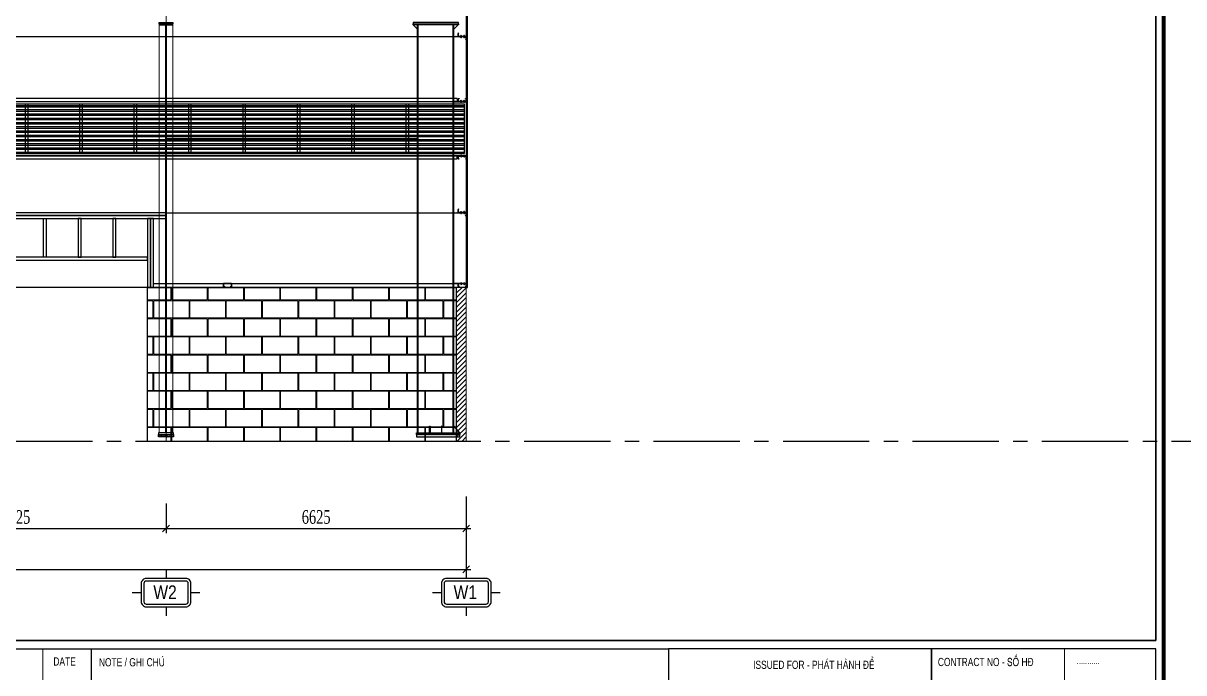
# Model space of a CAD drawing. Header units: inches. Extents: x 315041 to 662841, y -45540 to -35018.
# Drawn here: x 334693.2 to 334949.3, y -38646.2 to -38502.9 of the extents above; entities that cross this region are included whole.
import ezdxf
from ezdxf.enums import TextEntityAlignment as Align

# ---------------------------------------------------------------- set-up
doc = ezdxf.new("R2010")
doc.units = ezdxf.units.IN
doc.header["$MEASUREMENT"] = 0
doc.linetypes.add('CENTER2', pattern=[28.575, 19.05, -3.175, 3.175, -3.175])
doc.layers.add('0_HATCH', color=252, linetype='Continuous', lineweight=9)
doc.layers.add('S-Hatch', color=8, linetype='Continuous', lineweight=9)
for name, color, linetype in [('1', 1, 'Continuous'), ('2', 2, 'Continuous'), ('251', 251, 'Continuous'), ('3', 3, 'Continuous'), ('4', 4, 'Continuous'), ('5', 5, 'Continuous'), ('6', 6, 'Continuous'), ('7', 7, 'Continuous'), ('8', 8, 'Continuous'), ('9', 9, 'Continuous'), ('BAO KHUNG', 31, 'Continuous')]:
    doc.layers.add(name, color=color, linetype=linetype)
doc.styles.add('hx2', font='VHARIALN.TTF')
doc.styles.add('ST1', font='times.ttf', dxfattribs={"width": 0.7})
doc.styles.get("Standard").update_dxf_attribs({"font": 'VHARIALN.TTF'})
doc.styles.add('style2', font='VHAVANI.TTF')
doc.dimstyles.new('100', dxfattribs={"dimtxt": 3, "dimasz": 1.5, "dimexe": 1, "dimexo": 0, "dimgap": 1, "dimtad": 1, "dimdec": 0, "dimlfac": 100, "dimzin": 0, "dimdsep": 46, "dimtxsty": 'ST1', "dimblk": 'OBLIQUE', "dimcen": 1, "dimdle": 1, "dimclrd": 8, "dimclre": 8, "dimclrt": 3, "dimadec": 0, "dimazin": 0, "dimtfac": 1, "dimtdec": 0, "dimtix": 1, "dimtmove": 1, "dimatfit": 3, "dimfxl": 0, "dimtfill": 1, "dimtolj": 1, "dimtzin": 0, "dimlwd": -1, "dimlwe": -1, "dimarcsym": 1})

# ---------------------------------------------------------------- blocks, each defined once
blk = doc.blocks.new('A$C75D82031')
at = {"layer": '7', "color": 147, "linetype": 'Continuous'}
blk.add_lwpolyline([(12.33, 57.61), (581.67, 57.61), (581.67, 409.19), (12.33, 409.19)], close=True, dxfattribs=at)
at = {"layer": 'BAO KHUNG', "color": 7}
blk.add_line((346.77, 10.81), (346.77, 55.81), dxfattribs=at)
at = {"layer": 'BAO KHUNG', "color": 167, "linetype": 'Continuous', "const_width": 0.871}
blk.add_lwpolyline([(10.59, 9.07), (583.41, 9.07), (583.41, 410.93), (10.59, 410.93)], close=True, dxfattribs=at)
at = {"layer": 'BAO KHUNG', "color": 7}
for points in [[(211.89, 55.81), (474.14, 55.81), (474.14, 10.81), (211.89, 10.81)], [(474.14, 10.81), (532.16, 10.81), (532.16, 55.81), (474.14, 55.81)], [(532.16, 10.81), (581.67, 10.81), (581.67, 55.81), (532.16, 55.81)]]:
    blk.add_lwpolyline(points, close=True, dxfattribs=at)
at = {"layer": 'S-Hatch'}
for p, q in [((336.07, 55.81), (336.07, 10.81)), ((561.54, 55.81), (561.54, 23.67))]:
    blk.add_line(p, q, dxfattribs=at)
at = {"layer": 'BAO KHUNG', "color": 7, "linetype": 'Continuous', "width": 0.9}
blk.add_text('DATE', height=1.8, dxfattribs=at).set_placement((340.86, 52.99), align=Align.MIDDLE_CENTER)
for s, p in [('NOTE / GHI CHÚ', (348.44, 51.92)), ('CONTRACT NO - Sè H§', (533.57, 51.98))]:
    blk.add_text(s, height=1.8, dxfattribs=at).set_placement(p)
blk.add_text('ISSUED FOR - PHÁT HÀNH ĐỂ ', height=1.8, dxfattribs=at).set_placement((506.46, 51.36), align=Align.CENTER)
at = {"layer": 'BAO KHUNG', "color": 109, "linetype": 'Continuous', "style": 'style2', "width": 0.8}
blk.add_text('...........', height=1.5, dxfattribs=at).set_placement((564.21, 52.44))
blk = doc.blocks.new('A$C6A7930B6')
at = {"layer": '2'}
h = blk.add_hatch(dxfattribs=at)
h.set_pattern_fill('ANSI31', color=256, scale=0.125, angle=-90, style=0)
h.set_pattern_definition([(315, (3303.04439, 11524.56439), (0.011048543456, 0.011048543456), [])])
h.paths.add_polyline_path([(1.5, 1.19), (1.5, 0.62), (0.02, 0.62), (0.02, 0.12), (0.13, 0.01), (0.12, 0), (0, 0.12), (0, 0.63), (1.48, 0.63), (1.48, 1.18), (1.37, 1.29), (1.38, 1.3)])
at = {"layer": '251'}
h = blk.add_hatch(color=256, dxfattribs=at)
h.paths.add_polyline_path([(0.31, 0.67), (0.31, 0.67, 0.192582), (0.33, 0.68, 0.192582), (0.35, 0.67)])
h.paths.add_polyline_path([(0.4, 0.67, 0.192582), (0.42, 0.68, 0.192582), (0.44, 0.67)])
h = blk.add_hatch(color=256, dxfattribs=at)
h.paths.add_polyline_path([(0.31, 0.45), (0.31, 0.45, 0.192582), (0.33, 0.46, 0.192582), (0.35, 0.45)])
h.paths.add_polyline_path([(0.4, 0.45, 0.192582), (0.42, 0.46, 0.192582), (0.44, 0.45)])
h = blk.add_hatch(color=256, dxfattribs=at)
h.paths.add_polyline_path([(0.9, 0.67), (0.89, 0.67, 0.192582), (0.92, 0.68, 0.192582), (0.94, 0.67)])
h.paths.add_polyline_path([(0.98, 0.67, 0.192582), (1, 0.68, 0.192582), (1.02, 0.67)])
h = blk.add_hatch(color=256, dxfattribs=at)
h.paths.add_polyline_path([(0.9, 0.45), (0.89, 0.45, 0.192582), (0.92, 0.46, 0.192582), (0.94, 0.45)])
h.paths.add_polyline_path([(0.98, 0.45, 0.192582), (1, 0.46, 0.192582), (1.02, 0.45)])
at = {"layer": '9', "linetype": 'Continuous'}
h = blk.add_hatch(dxfattribs=at)
h.set_pattern_fill('ANSI31', color=250, scale=0.25, angle=-90, style=0)
h.set_pattern_definition([(315, (3302.900187, 11527.014995), (0.02209708691, 0.02209708691), [])])
h.paths.add_polyline_path([(2.29, 0.55), (2.29, 0.62), (0.13, 0.62), (0.13, 0.55)])
at = {"layer": '2'}
blk.add_lwpolyline([(1.5, 1.19), (1.5, 0.62), (0.02, 0.62), (0.02, 0.12), (0.13, 0.01), (0.12, 0), (0, 0.12), (0, 0.63), (1.48, 0.63), (1.48, 1.18), (1.37, 1.29), (1.38, 1.3)], close=True, dxfattribs=at)
at = {"layer": '5', "linetype": 'CENTER2', "ltscale": 0.2}
for p, q in [((0.38, 0.44), (0.38, 0.86)), ((0.96, 0.44), (0.96, 0.86))]:
    blk.add_line(p, q, dxfattribs=at)
at = {"layer": '6'}
blk.add_lwpolyline([(2.29, 0.55), (2.29, 0.62), (0.13, 0.62), (0.13, 0.55), (2.29, 0.55)], dxfattribs=at)
at = {"layer": '8'}
for p, q in [((0.29, 0.68), (0.29, 0.74)), ((0.29, 0.46), (0.29, 0.53)), ((0.44, 0.75), (0.31, 0.75)), ((0.44, 0.67), (0.31, 0.67)), ((0.44, 0.55), (0.31, 0.55)), ((0.44, 0.53), (0.31, 0.53)), ((0.44, 0.45), (0.31, 0.45)), ((0.34, 0.83), (0.33, 0.82)), ((0.33, 0.82), (0.34, 0.82)), ((0.34, 0.77), (0.33, 0.76)), ((0.33, 0.76), (0.33, 0.75)), ((0.33, 0.68), (0.33, 0.74)), ((0.33, 0.68), (0.33, 0.74)), ((0.33, 0.63), (0.33, 0.55)), ((0.33, 0.46), (0.33, 0.53)), ((0.33, 0.46), (0.33, 0.53)), ((0.42, 0.84), (0.34, 0.84)), ((0.34, 0.83), (0.34, 0.84)), ((0.34, 0.83), (0.38, 0.83)), ((0.35, 0.76), (0.42, 0.77)), ((0.43, 0.76), (0.35, 0.76)), ((0.38, 0.84), (0.38, 0.83)), ((0.38, 0.83), (0.38, 0.84)), ((0.42, 0.84), (0.42, 0.83)), ((0.42, 0.83), (0.42, 0.83)), ((0.42, 0.78), (0.43, 0.77)), ((0.42, 0.77), (0.43, 0.76)), ((0.43, 0.77), (0.42, 0.77)), ((0.42, 0.68), (0.42, 0.74)), ((0.42, 0.46), (0.42, 0.53)), ((0.43, 0.76), (0.43, 0.75)), ((0.43, 0.63), (0.43, 0.55)), ((0.46, 0.68), (0.46, 0.74)), ((0.46, 0.46), (0.46, 0.53)), ((0.87, 0.68), (0.87, 0.74)), ((0.87, 0.46), (0.87, 0.53)), ((1.02, 0.75), (0.89, 0.75)), ((1.02, 0.53), (0.89, 0.53)), ((1.02, 0.67), (0.9, 0.67)), ((1.02, 0.55), (0.9, 0.55)), ((1.02, 0.45), (0.9, 0.45)), ((0.92, 0.83), (0.91, 0.82)), ((0.91, 0.82), (0.92, 0.82)), ((0.92, 0.77), (0.91, 0.76)), ((0.91, 0.76), (0.91, 0.75)), ((0.91, 0.63), (0.91, 0.55)), ((1, 0.84), (0.92, 0.84)), ((0.92, 0.83), (0.92, 0.84)), ((0.92, 0.83), (0.96, 0.83)), ((0.92, 0.68), (0.92, 0.74)), ((0.92, 0.68), (0.92, 0.74)), ((0.92, 0.46), (0.92, 0.53)), ((0.92, 0.46), (0.92, 0.53)), ((0.93, 0.76), (1, 0.77)), ((1.01, 0.76), (0.93, 0.76)), ((0.96, 0.84), (0.96, 0.83)), ((0.96, 0.83), (0.96, 0.84)), ((1, 0.84), (1, 0.83)), ((1, 0.83), (1, 0.83)), ((1, 0.78), (1.01, 0.77)), ((1, 0.77), (1.01, 0.76)), ((1.01, 0.77), (1, 0.77)), ((1, 0.68), (1, 0.74)), ((1, 0.46), (1, 0.53)), ((1.01, 0.76), (1.01, 0.75)), ((1.01, 0.63), (1.01, 0.55)), ((1.05, 0.68), (1.05, 0.74)), ((1.05, 0.46), (1.05, 0.53))]:
    blk.add_line(p, q, dxfattribs=at)
for points in [[(0.28, 0.65), (0.28, 0.67), (0.47, 0.67), (0.47, 0.65)], [(0.28, 0.53), (0.28, 0.55), (0.47, 0.55), (0.47, 0.53)], [(0.34, 0.82), (0.33, 0.81), (0.34, 0.8), (0.42, 0.81), (0.43, 0.82), (0.42, 0.83)], [(0.34, 0.8), (0.33, 0.79), (0.34, 0.79), (0.42, 0.8), (0.43, 0.8), (0.42, 0.81)], [(0.34, 0.79), (0.33, 0.78), (0.34, 0.77), (0.42, 0.78), (0.43, 0.79), (0.42, 0.8)], [(0.86, 0.65), (0.86, 0.67), (1.06, 0.67), (1.06, 0.65)], [(0.86, 0.53), (0.86, 0.55), (1.06, 0.55), (1.06, 0.53)], [(0.92, 0.82), (0.91, 0.81), (0.92, 0.8), (1, 0.81), (1.01, 0.82), (1, 0.83)], [(0.92, 0.8), (0.91, 0.79), (0.92, 0.79), (1, 0.8), (1.01, 0.8), (1, 0.81)], [(0.92, 0.79), (0.91, 0.78), (0.92, 0.77), (1, 0.78), (1.01, 0.79), (1, 0.8)]]:
    blk.add_lwpolyline(points, close=True, dxfattribs=at)
for centre, start, end in [((0.31, 0.72), 46.3972, 133.6028), ((0.31, 0.7), 226.3972, 313.6028), ((0.31, 0.5), 46.3972, 133.6028), ((0.31, 0.49), 226.3972, 313.6028), ((0.35, 0.72), 90, 133.6028), ((0.35, 0.7), 226.3972, 270), ((0.35, 0.5), 90, 133.6028), ((0.35, 0.49), 226.3972, 270), ((0.4, 0.72), 46.3972, 90), ((0.4, 0.7), 270, 313.6028), ((0.4, 0.5), 46.3972, 90), ((0.4, 0.49), 270, 313.6028), ((0.44, 0.72), 46.3972, 133.6028), ((0.44, 0.7), 226.3972, 313.6028), ((0.44, 0.5), 46.3972, 133.6028), ((0.44, 0.49), 226.3972, 313.6028), ((0.89, 0.72), 46.3972, 133.6028), ((0.89, 0.7), 226.3972, 313.6028), ((0.89, 0.5), 46.3972, 133.6028), ((0.89, 0.49), 226.3972, 313.6028), ((0.94, 0.72), 90, 133.6028), ((0.94, 0.7), 226.3972, 270), ((0.94, 0.5), 90, 133.6028), ((0.94, 0.49), 226.3972, 270), ((0.98, 0.72), 46.3972, 90), ((0.98, 0.7), 270, 313.6028), ((0.98, 0.5), 46.3972, 90), ((0.98, 0.49), 270, 313.6028), ((1.02, 0.72), 46.3972, 133.6028), ((1.02, 0.7), 226.3972, 313.6028), ((1.02, 0.5), 46.3972, 133.6028), ((1.02, 0.49), 226.3972, 313.6028)]:
    blk.add_arc(centre, 0.0314, start, end, dxfattribs=at)
blk = doc.blocks.new('*U148')
at = {"layer": '251'}
h = blk.add_hatch(color=256, dxfattribs=at)
h.paths.add_polyline_path([(-0.05, -0.04), (-0.05, -0.04, -0.192582), (-0.05, -0.03, -0.192582), (-0.05, -0.01)])
h.paths.add_polyline_path([(-0.05, 0.01, -0.192582), (-0.05, 0.03, -0.192582), (-0.05, 0.04)])
h = blk.add_hatch(color=256, dxfattribs=at)
h.paths.add_polyline_path([(0.07, -0.04), (0.07, -0.04, -0.192582), (0.07, -0.03, -0.192582), (0.07, -0.01)])
h.paths.add_polyline_path([(0.07, 0.01, -0.192582), (0.07, 0.03, -0.192582), (0.07, 0.04)])
at = {"layer": '5', "linetype": 'CENTER2', "ltscale": 0.2}
blk.add_line((-0.08, 0), (0.21, 0), dxfattribs=at)
at = {"layer": '8'}
for p, q in [((-0.05, 0.06), (-0.01, 0.06)), ((-0.05, 0.04), (-0.05, -0.04)), ((-0.05, 0.03), (-0.01, 0.03)), ((0, 0.04), (0, -0.04)), ((0.06, 0.03), (0, 0.03)), ((0.06, -0.07), (0.06, 0.07)), ((0.06, 0.07), (0.07, 0.07)), ((0.07, -0.07), (0.07, 0.07)), ((0.07, 0.06), (0.11, 0.06)), ((0.07, 0.04), (0.07, -0.04)), ((0.07, 0.03), (0.11, 0.03)), ((0.12, 0.04), (0.12, -0.04)), ((0.13, 0.03), (0.12, 0.03)), ((0.13, 0.03), (0.13, 0.03)), ((0.14, 0.03), (0.13, 0.03)), ((0.13, 0.03), (0.13, -0.02)), ((0.13, -0.02), (0.13, 0.03)), ((0.14, 0.03), (0.14, 0.03)), ((0.18, 0.03), (0.17, 0.03)), ((0.18, 0.03), (0.18, -0.03)), ((0.18, 0.03), (0.18, 0.03)), ((0.18, -0.03), (0.18, 0)), ((0.18, 0), (0.18, 0)), ((0.18, 0), (0.18, 0)), ((-0.05, -0.03), (-0.01, -0.03)), ((-0.05, -0.03), (-0.01, -0.03)), ((-0.05, -0.06), (-0.01, -0.06)), ((0.06, -0.03), (0, -0.03)), ((0.06, -0.07), (0.07, -0.07)), ((0.07, -0.03), (0.11, -0.03)), ((0.07, -0.03), (0.11, -0.03)), ((0.07, -0.06), (0.11, -0.06)), ((0.13, -0.03), (0.12, -0.03)), ((0.14, -0.03), (0.13, -0.03)), ((0.17, -0.03), (0.17, -0.03)), ((0.18, -0.03), (0.17, -0.03)), ((0.18, -0.03), (0.18, -0.03))]:
    blk.add_line(p, q, dxfattribs=at)
for points in [[(0.15, -0.03), (0.14, -0.03), (0.14, -0.03), (0.14, 0.03), (0.15, 0.03), (0.15, 0.03)], [(0.16, -0.03), (0.15, -0.03), (0.15, -0.03), (0.15, 0.03), (0.16, 0.03), (0.16, 0.03)], [(0.17, -0.03), (0.16, -0.03), (0.16, -0.03), (0.16, 0.03), (0.17, 0.03), (0.17, 0.03)]]:
    blk.add_lwpolyline(points, close=True, dxfattribs=at)
for centre, start, end in [((-0.03, 0.04), 136.3972, 223.6028), ((-0.03, 0.01), 136.3972, 180), ((-0.02, 0.04), 316.3972, 43.6028), ((-0.02, 0.01), 0, 43.6028), ((0.09, 0.04), 136.3972, 223.6028), ((0.09, 0.01), 136.3972, 180), ((0.1, 0.04), 316.3972, 43.6028), ((0.1, 0.01), 0, 43.6028), ((-0.03, -0.01), 180, 223.6028), ((-0.03, -0.04), 136.3972, 223.6028), ((-0.02, -0.01), 316.3972, 0), ((-0.02, -0.04), 316.3972, 43.6028), ((0.09, -0.01), 180, 223.6028), ((0.09, -0.04), 136.3972, 223.6028), ((0.1, -0.01), 316.3972, 0), ((0.1, -0.04), 316.3972, 43.6028)]:
    blk.add_arc(centre, 0.0209, start, end, dxfattribs=at)
blk = doc.blocks.new('*U149')
at = {"layer": '251'}
h = blk.add_hatch(color=256, dxfattribs=at)
h.paths.add_polyline_path([(-0.05, -0.04), (-0.05, -0.04, -0.192582), (-0.05, -0.03, -0.192582), (-0.05, -0.01)])
h.paths.add_polyline_path([(-0.05, 0.01, -0.192582), (-0.05, 0.03, -0.192582), (-0.05, 0.04)])
h = blk.add_hatch(color=256, dxfattribs=at)
h.paths.add_polyline_path([(0.07, -0.04), (0.07, -0.04, -0.192582), (0.07, -0.03, -0.192582), (0.07, -0.01)])
h.paths.add_polyline_path([(0.07, 0.01, -0.192582), (0.07, 0.03, -0.192582), (0.07, 0.04)])
at = {"layer": '5', "linetype": 'CENTER2', "ltscale": 0.2}
blk.add_line((-0.08, 0), (0.21, 0), dxfattribs=at)
at = {"layer": '8'}
for p, q in [((-0.05, 0.06), (-0.01, 0.06)), ((-0.05, 0.04), (-0.05, -0.04)), ((-0.05, 0.03), (-0.01, 0.03)), ((0, 0.04), (0, -0.04)), ((0.06, 0.03), (0, 0.03)), ((0.06, -0.07), (0.06, 0.07)), ((0.06, 0.07), (0.07, 0.07)), ((0.07, -0.07), (0.07, 0.07)), ((0.07, 0.06), (0.11, 0.06)), ((0.07, 0.04), (0.07, -0.04)), ((0.07, 0.03), (0.11, 0.03)), ((0.12, 0.04), (0.12, -0.04)), ((0.13, 0.03), (0.12, 0.03)), ((0.13, 0.03), (0.13, 0.03)), ((0.14, 0.03), (0.13, 0.03)), ((0.13, 0.03), (0.13, -0.02)), ((0.13, -0.02), (0.13, 0.03)), ((0.14, 0.03), (0.14, 0.03)), ((0.18, 0.03), (0.17, 0.03)), ((0.18, 0.03), (0.18, -0.03)), ((0.18, 0.03), (0.18, 0.03)), ((0.18, -0.03), (0.18, 0)), ((0.18, 0), (0.18, 0)), ((0.18, 0), (0.18, 0)), ((-0.05, -0.03), (-0.01, -0.03)), ((-0.05, -0.03), (-0.01, -0.03)), ((-0.05, -0.06), (-0.01, -0.06)), ((0.06, -0.03), (0, -0.03)), ((0.06, -0.07), (0.07, -0.07)), ((0.07, -0.03), (0.11, -0.03)), ((0.07, -0.03), (0.11, -0.03)), ((0.07, -0.06), (0.11, -0.06)), ((0.13, -0.03), (0.12, -0.03)), ((0.14, -0.03), (0.13, -0.03)), ((0.17, -0.03), (0.17, -0.03)), ((0.18, -0.03), (0.17, -0.03)), ((0.18, -0.03), (0.18, -0.03))]:
    blk.add_line(p, q, dxfattribs=at)
for points in [[(0.15, -0.03), (0.14, -0.03), (0.14, -0.03), (0.14, 0.03), (0.15, 0.03), (0.15, 0.03)], [(0.16, -0.03), (0.15, -0.03), (0.15, -0.03), (0.15, 0.03), (0.16, 0.03), (0.16, 0.03)], [(0.17, -0.03), (0.16, -0.03), (0.16, -0.03), (0.16, 0.03), (0.17, 0.03), (0.17, 0.03)]]:
    blk.add_lwpolyline(points, close=True, dxfattribs=at)
for centre, start, end in [((-0.03, 0.04), 136.3972, 223.6028), ((-0.03, 0.01), 136.3972, 180), ((-0.02, 0.04), 316.3972, 43.6028), ((-0.02, 0.01), 0, 43.6028), ((0.09, 0.04), 136.3972, 223.6028), ((0.09, 0.01), 136.3972, 180), ((0.1, 0.04), 316.3972, 43.6028), ((0.1, 0.01), 0, 43.6028), ((-0.03, -0.01), 180, 223.6028), ((-0.03, -0.04), 136.3972, 223.6028), ((-0.02, -0.01), 316.3972, 0), ((-0.02, -0.04), 316.3972, 43.6028), ((0.09, -0.01), 180, 223.6028), ((0.09, -0.04), 136.3972, 223.6028), ((0.1, -0.01), 316.3972, 0), ((0.1, -0.04), 316.3972, 43.6028)]:
    blk.add_arc(centre, 0.0209, start, end, dxfattribs=at)
blk = doc.blocks.new('A$C174458B3')
at = {"layer": '2'}
blk.add_lwpolyline([(1.33, 0.02), (1.48, 0.02), (1.48, 0.52), (0.02, 0.52), (0.02, 0.02), (0.17, 0.02), (0.17, 0), (0, 0), (0, 0.54), (1.5, 0.54), (1.5, 0), (1.33, 0), (1.33, 0.02)], dxfattribs=at)
at = {"layer": '5'}
blk.add_lwpolyline([(2.29, 0.54), (2.29, 0.61), (0.13, 0.61), (0.13, 0.54), (2.29, 0.54)], dxfattribs=at)
at = {"layer": '251', "color": 147, "xscale": 1.5, "yscale": 1.5, "zscale": 1.5, "rotation": 270}
for name, p in [('*U149', (0.38, 0.61)), ('*U148', (0.96, 0.61))]:
    blk.add_blockref(name, p, dxfattribs=at)
blk = doc.blocks.new('_Oblique')
at = {"color": 0, "linetype": 'ByBlock', "lineweight": -2}
blk.add_line((-0.5, -0.5), (0.5, 0.5), dxfattribs=at)
blk = doc.blocks.new('*D1145')
at = {"color": 8, "linetype": 'Continuous', "transparency": 16777216}
for p, q in [((334658.44, -38608.86), (334658.44, -38615.39)), ((334724.69, -38608.86), (334724.69, -38615.39)), ((334657.44, -38614.39), (334725.69, -38614.39))]:
    blk.add_line(p, q, dxfattribs=at)
at = {"layer": 'Defpoints', "color": 0, "transparency": 16777216}
for p in [(334658.44, -38608.86), (334724.69, -38608.86), (334724.69, -38614.39)]:
    blk.add_point(p, dxfattribs=at)
at = {"color": 8, "transparency": 16777216, "xscale": 1.5, "yscale": 1.5, "zscale": 1.5, "rotation": 180}
blk.add_blockref('_Oblique', (334658.44, -38614.39), dxfattribs=at)
at = {"color": 8, "transparency": 16777216, "xscale": 1.5, "yscale": 1.5, "zscale": 1.5}
blk.add_blockref('_Oblique', (334724.69, -38614.39), dxfattribs=at)
at = {"color": 3, "transparency": 16777216, "insert": (334691.57, -38611.86), "char_height": 3, "attachment_point": 5, "style": 'ST1', "bg_fill": 3, "box_fill_scale": 1.25, "bg_fill_color": 256, "bg_fill_true_color": 13158600, "bg_fill_transparency": 4522052}
blk.add_mtext('\\A1;6625', dxfattribs=at)
blk = doc.blocks.new('*D1146')
at = {"color": 8, "linetype": 'Continuous', "transparency": 16777216}
for p, q in [((334724.69, -38608.86), (334724.69, -38615.39)), ((334790.94, -38608.86), (334790.94, -38615.39)), ((334723.69, -38614.39), (334791.94, -38614.39))]:
    blk.add_line(p, q, dxfattribs=at)
at = {"layer": 'Defpoints', "color": 0, "transparency": 16777216}
for p in [(334724.69, -38608.86), (334790.94, -38608.86), (334790.94, -38614.39)]:
    blk.add_point(p, dxfattribs=at)
at = {"color": 8, "transparency": 16777216, "xscale": 1.5, "yscale": 1.5, "zscale": 1.5, "rotation": 180}
blk.add_blockref('_Oblique', (334724.69, -38614.39), dxfattribs=at)
at = {"color": 8, "transparency": 16777216, "xscale": 1.5, "yscale": 1.5, "zscale": 1.5}
blk.add_blockref('_Oblique', (334790.94, -38614.39), dxfattribs=at)
at = {"color": 3, "transparency": 16777216, "insert": (334757.82, -38611.86), "char_height": 3, "attachment_point": 5, "style": 'ST1', "bg_fill": 3, "box_fill_scale": 1.25, "bg_fill_color": 256, "bg_fill_true_color": 13158600, "bg_fill_transparency": 4522052}
blk.add_mtext('\\A1;6625', dxfattribs=at)
blk = doc.blocks.new('*D1147')
at = {"color": 8, "linetype": 'Continuous', "transparency": 16777216}
for p, q in [((334525.94, -38607.36), (334525.94, -38624.4)), ((334790.94, -38607.36), (334790.94, -38624.4)), ((334524.94, -38623.4), (334791.94, -38623.4))]:
    blk.add_line(p, q, dxfattribs=at)
at = {"layer": 'Defpoints', "color": 0, "transparency": 16777216}
for p in [(334525.94, -38607.36), (334790.94, -38607.36), (334790.94, -38623.4)]:
    blk.add_point(p, dxfattribs=at)
at = {"color": 8, "transparency": 16777216, "xscale": 1.5, "yscale": 1.5, "zscale": 1.5, "rotation": 180}
blk.add_blockref('_Oblique', (334525.94, -38623.4), dxfattribs=at)
at = {"color": 8, "transparency": 16777216, "xscale": 1.5, "yscale": 1.5, "zscale": 1.5}
blk.add_blockref('_Oblique', (334790.94, -38623.4), dxfattribs=at)
at = {"color": 3, "transparency": 16777216, "insert": (334658.44, -38620.87), "char_height": 3, "attachment_point": 5, "style": 'ST1', "bg_fill": 3, "box_fill_scale": 1.25, "bg_fill_color": 256, "bg_fill_true_color": 13158600, "bg_fill_transparency": 6488129}
blk.add_mtext('\\A1;26500', dxfattribs=at)
blk = doc.blocks.new('TENTRUC')
at = {"layer": '7'}
for p, q in [((0, 8.27), (0, 10.26)), ((-7.48, 5.13), (-5.48, 5.13)), ((5.48, 5.13), (7.48, 5.13)), ((0, 0), (0, 2))]:
    blk.add_line(p, q, dxfattribs=at)
blk.add_lwpolyline([(-4.36, 8.27), (4.36, 8.27, -0.414214), (5.48, 7.14), (5.48, 3.12, -0.414214), (4.36, 2), (-4.36, 2, -0.414214), (-5.48, 3.12), (-5.48, 7.14, -0.414214)], format="xyb", close=True, dxfattribs=at)
at = {"layer": '8', "ltscale": 15}
blk.add_lwpolyline([(-4.36, 7.68), (4.36, 7.68, -0.414214), (4.9, 7.14), (4.9, 3.12, -0.414214), (4.36, 2.58), (-4.36, 2.58, -0.414214), (-4.9, 3.12), (-4.9, 7.14, -0.414214)], format="xyb", close=True, dxfattribs=at)
at = {"layer": '3', "style": 'hx2'}
blk.add_attdef('TR', text='', height=2.9, dxfattribs=at).set_placement((-0.16, 3.83), align=Align.CENTER)

msp = doc.modelspace()

# ---------------------------------------------------------------- hatches: boundary and pattern name
at = {"true_color": 0xcae01f}
h = msp.add_hatch(dxfattribs=at)
h.set_pattern_fill('ANSI32', color=52, scale=2.5, angle=135, style=0)
h.set_pattern_definition([(180, (9941.3354, -1178.8377), (-2e-16, -0.9375), []), (180, (9941.0229, -1178.5252), (-2e-16, -0.9375), [])])
h.paths.add_polyline_path([(334526.4419, -38520.6749), (334790.4427, -38520.6749), (334790.4427, -38531.6749), (334526.4419, -38531.6749)])
at = {"layer": '0_HATCH'}
h = msp.add_hatch(dxfattribs=at)
h.set_pattern_fill('AR-B816C,_O', color=9, scale=0.5)
h.set_pattern_definition([(0, (1701.9676, 495.875), (4, 4), [7.8125, -0.1875]), (0, (1697.9676, 496.0626), (4, 4), [7.8125, -0.1875]), (90, (1701.9676, 495.875), (-4, 4), [-4.1875, 3.8125]), (90, (1701.78, 495.875), (-4, 4), [-4.1875, 3.8125])])
h.paths.add_polyline_path([(334528.1419, -38561.1758), (334556.1909, -38561.1758), (334556.1909, -38595.1758), (334528.1419, -38595.1758)])
h.paths.add_polyline_path([(334586.1909, -38561.1758), (334690.6059, -38561.1758), (334690.6059, -38595.1758), (334586.1909, -38595.1758)])
h.paths.add_polyline_path([(334720.6059, -38561.1758), (334788.7427, -38561.1758), (334788.7427, -38595.1758), (334720.6059, -38595.1758)])
h = msp.add_hatch(dxfattribs=at)
h.set_pattern_fill('ANSI31', color=9, scale=6)
h.set_pattern_definition([(45, (328194.69464, -31335.0352), (-0.530330086, 0.530330086), [])])
h.paths.add_polyline_path([(334790.9427, -38561.1758), (334788.7427, -38561.1758), (334788.7427, -38595.1758), (334790.9427, -38595.1758)])
at = {"layer": '8'}
h = msp.add_hatch(dxfattribs=at)
h.set_pattern_fill('AR-CONC', color=9, scale=0.05)
h.set_pattern_definition([(50, (334257.8999, -38005.8839), (0.35863009, -0.03137607), [0.0375, -0.4125]), (355, (334257.8999, -38005.8839), (-0.06937567, 0.37609607), [0.03, -0.33]), (100.451444, (334257.9298, -38005.8865), (0.28925442, 0.34472), [0.0318701, -0.35057106]), (46.1842, (334257.8999, -38005.7839), (0.53362067, -0.08275964), [0.05625, -0.61875]), (96.635635, (334257.9444, -38005.7908), (0.46733097, 0.4870593), [0.04780517, -0.52585688]), (351.18416, (334257.8999, -38005.7839), (0.46733097, 0.4870593), [0.045, -0.495]), (21, (334257.9499, -38005.8089), (0.29845353, -0.20130945), [0.0375, -0.4125]), (326, (334257.9499, -38005.8089), (0.12165767, 0.36257502), [0.03, -0.33]), (71.451445, (334257.97478, -38005.82568), (0.42011119, 0.16126558), [0.0318701, -0.35057106]), (37.5, (334257.89991, -38005.8839), (0.006079928, 0.166446927), [0, -0.326, 0, -0.335, 0, -0.33125]), (7.5, (334257.89991, -38005.8839), (0.13153477, 0.197205856), [0, -0.191, 0, -0.3185, 0, -0.12625]), (327.5, (334257.78841, -38005.8839), (0.266911218, -0.011277436), [0, -0.125, 0, -0.39, 0, -0.5175]), (317.5, (334257.7384, -38005.8839), (0.291593085, 0.05005249), [0, -0.1625, 0, -0.259, 0, -0.3675])])
h.paths.add_polyline_path([(334723.0423, -38593.6758), (334726.3423, -38593.6758), (334726.3423, -38594.1758), (334723.0423, -38594.1758)])
h = msp.add_hatch(dxfattribs=at)
h.set_pattern_fill('AR-CONC', color=9, scale=0.05)
h.set_pattern_definition([(50, (334065.34947, -38005.8839), (0.35863009, -0.03137607), [0.0375, -0.4125]), (355, (334065.34947, -38005.8839), (-0.06937567, 0.37609607), [0.03, -0.33]), (100.451444, (334065.37936, -38005.8865), (0.28925442, 0.34472), [0.0318701, -0.35057106]), (46.1842, (334065.34947, -38005.7839), (0.53362067, -0.08275964), [0.05625, -0.61875]), (96.635635, (334065.39394, -38005.7908), (0.46733097, 0.4870593), [0.04780517, -0.52585688]), (351.184164, (334065.34947, -38005.7839), (0.46733097, 0.4870593), [0.045, -0.495]), (21, (334065.39947, -38005.8089), (0.29845353, -0.201309445), [0.0375, -0.4125]), (326, (334065.39947, -38005.8089), (0.12165767, 0.36257502), [0.03, -0.33]), (71.451445, (334065.42434, -38005.82568), (0.42011119, 0.16126558), [0.0318701, -0.35057106]), (37.5, (334065.34947, -38005.8839), (0.006079928, 0.166446927), [0, -0.326, 0, -0.335, 0, -0.33125]), (7.5, (334065.34947, -38005.8839), (0.13153477, 0.197205856), [0, -0.191, 0, -0.3185, 0, -0.12625]), (327.5, (334065.23797, -38005.8839), (0.266911218, -0.011277436), [0, -0.125, 0, -0.39, 0, -0.5175]), (317.5, (334065.18797, -38005.8839), (0.291593085, 0.05005249), [0, -0.1625, 0, -0.259, 0, -0.3675])])
h.paths.add_polyline_path([(334789.4927, -38593.6758), (334779.9927, -38593.6758), (334779.9927, -38594.1758), (334789.4927, -38594.1758)])

# ---------------------------------------------------------------- linework, layer by layer
at = {"color": 8, "linetype": 'CENTER2'}
msp.add_line((335537.1113, -38595.1758), (330315.4765, -38595.1758), dxfattribs=at)
at = {"color": 8}
msp.add_lwpolyline([(334525.6419, -38300.1758), (334790.9427, -38300.1758), (334790.9427, -38561.1758), (334525.6419, -38561.1758)], close=True, dxfattribs=at)
at = {"color": 52, "true_color": 0xcae01f}
for points in [[(334525.9419, -38520.1749), (334790.9427, -38520.1749), (334790.9427, -38532.1749), (334525.9419, -38532.1749)], [(334526.4419, -38520.6749), (334790.4427, -38520.6749), (334790.4427, -38531.6749), (334526.4419, -38531.6749)], [(334694.1891, -38520.6749), (334694.1891, -38531.6749), (334693.6891, -38531.6749), (334693.6891, -38520.6749)], [(334706.1891, -38520.6749), (334706.1891, -38531.6749), (334705.6891, -38531.6749), (334705.6891, -38520.6749)], [(334718.1891, -38520.6749), (334718.1891, -38531.6749), (334717.6891, -38531.6749), (334717.6891, -38520.6749)], [(334730.1891, -38520.6749), (334730.1891, -38531.6749), (334729.6891, -38531.6749), (334729.6891, -38520.6749)], [(334742.1891, -38520.6749), (334742.1891, -38531.6749), (334741.6891, -38531.6749), (334741.6891, -38520.6749)], [(334754.1891, -38520.6749), (334754.1891, -38531.6749), (334753.6891, -38531.6749), (334753.6891, -38520.6749)], [(334766.1891, -38520.6749), (334766.1891, -38531.6749), (334765.6891, -38531.6749), (334765.6891, -38520.6749)], [(334778.1891, -38520.6749), (334778.1891, -38531.6749), (334777.6891, -38531.6749), (334777.6891, -38520.6749)], [(334724.7323, -38528.3108), (334780.1927, -38528.3108), (334780.1927, -38527.0408), (334724.7323, -38527.0408)]]:
    msp.add_lwpolyline(points, close=True, dxfattribs=at)
at = {"layer": '0_HATCH', "color": 9}
msp.add_lwpolyline([(334790.9427, -38595.1758), (334788.7427, -38595.1758), (334788.7427, -38561.1758), (334790.9427, -38561.1758)], close=True, dxfattribs=at)
at = {"layer": '1', "color": 9}
for p, q in [((334527.8419, -38520.1749), (334789.0427, -38520.1749)), ((334527.8419, -38532.1749), (334789.0427, -38532.1749))]:
    msp.add_line(p, q, dxfattribs=at)
at = {"layer": '2', "color": 9}
for p, q in [((334527.9419, -38505.8416), (334788.9427, -38505.8416)), ((334724.7423, -38544.7058), (334788.9427, -38544.7058)), ((334660.4423, -38546.0058), (334723.1923, -38546.0058)), ((334721.9059, -38560.3234), (334788.9427, -38560.3234))]:
    msp.add_line(p, q, dxfattribs=at)
at = {"layer": '2', "color": 9, "ltscale": 0.015}
msp.add_line((334788.9587, -38565.6758), (334788.9427, -38565.6758), dxfattribs=at)
at = {"layer": '2', "color": 9}
for points in [[(334658.4923, -38544.7058), (334658.4923, -38545.3558), (334724.6423, -38545.3558), (334724.6423, -38544.7058)], [(334658.4923, -38545.3558), (334658.4923, -38546.0058), (334724.6423, -38546.0058), (334724.6423, -38545.3558)], [(334698.2684, -38554.5258), (334697.6184, -38554.5258), (334697.6184, -38546.0058), (334698.2684, -38546.0058)], [(334705.2809, -38554.5258), (334705.9309, -38554.5258), (334705.9309, -38546.0058), (334705.2809, -38546.0058)], [(334712.9434, -38554.5258), (334713.5934, -38554.5258), (334713.5934, -38546.0058), (334712.9434, -38546.0058)], [(334720.6059, -38561.1758), (334721.2559, -38561.1758), (334721.2559, -38546.0082), (334720.6059, -38546.0082)], [(334721.2559, -38561.1758), (334721.9059, -38561.1758), (334721.9059, -38546.0082), (334721.2559, -38546.0082)], [(334690.6059, -38554.5258), (334690.6059, -38555.1758), (334720.6059, -38555.1758), (334720.6059, -38554.5258)]]:
    msp.add_lwpolyline(points, close=True, dxfattribs=at)
at = {"layer": '2', "color": 9, "ltscale": 50}
msp.add_lwpolyline([(334738.9705, -38560.9534), (334739.1505, -38560.9534), (334739.1505, -38560.3434), (334737.3905, -38560.3434), (334737.3905, -38560.9534), (334737.5705, -38560.9534), (334737.5705, -38560.9734), (334737.3905, -38560.9734, -0.41421356), (334737.3705, -38560.9534), (334737.3705, -38560.3434, -0.41421356), (334737.3905, -38560.3234), (334739.1505, -38560.3234, -0.41421356), (334739.1705, -38560.3434), (334739.1705, -38560.9534, -0.41421356), (334739.1505, -38560.9734), (334738.9705, -38560.9734), (334738.9705, -38560.9534)], format="xyb", dxfattribs=at)
at = {"layer": '3', "color": 9}
msp.add_lwpolyline([(334790.9427, -38561.1758), (334791.2427, -38561.1758), (334791.2427, -38300.1758), (334790.9427, -38300.1758)], close=True, dxfattribs=at)
at = {"layer": '4', "color": 9}
msp.add_line((334788.9427, -38519.5249), (334788.9427, -38520.1749), dxfattribs=at)
for points in [[(334788.9427, -38519.5249), (334527.9419, -38519.5249)], [(334527.9419, -38520.1749), (334788.9427, -38520.1749)]]:
    msp.add_lwpolyline(points, dxfattribs=at)
msp.add_lwpolyline([(334788.9427, -38532.8249), (334788.9427, -38532.1749), (334527.9419, -38532.1749), (334527.9419, -38532.8249)], close=True, dxfattribs=at)
at = {"layer": '8', "color": 9, "lineweight": 0, "ltscale": 10}
for p, q in [((334724.6923, -38595.1758), (334724.6923, -38300.1758)), ((334723.1923, -38593.2758), (334723.1923, -38502.7758)), ((334726.1923, -38593.2758), (334726.1923, -38502.7758))]:
    msp.add_line(p, q, dxfattribs=at)
at = {"layer": '8', "color": 9}
for p, q in [((334780.1927, -38504.2258), (334779.2427, -38503.2758)), ((334780.1927, -38504.2258), (334779.2427, -38503.2758)), ((334780.1927, -38593.2758), (334780.1927, -38503.2758)), ((334780.3127, -38593.2758), (334780.3127, -38503.2758)), ((334788.0727, -38593.2758), (334788.0727, -38503.2758)), ((334788.1927, -38593.2758), (334788.1927, -38503.2758)), ((334788.1927, -38504.2258), (334789.1427, -38503.2758)), ((334788.1927, -38504.2258), (334789.1427, -38503.2758)), ((334788.1927, -38591.7758), (334789.4427, -38593.2758)), ((334788.1927, -38593.2758), (334788.1927, -38592.0258)), ((334788.1927, -38593.2758), (334789.4427, -38593.2758))]:
    msp.add_line(p, q, dxfattribs=at)
for points in [[(334723.1923, -38502.7758), (334726.1923, -38502.7758), (334726.1923, -38503.0258), (334723.1923, -38503.0258)], [(334723.1923, -38503.2758), (334726.1923, -38503.2758), (334726.1923, -38503.0258), (334723.1923, -38503.0258)], [(334724.7323, -38593.2758), (334724.6523, -38593.2758), (334724.6523, -38503.2758), (334724.7323, -38503.2758)], [(334789.1927, -38502.7758), (334779.1927, -38502.7758), (334779.1927, -38503.0258), (334789.1927, -38503.0258)], [(334789.1927, -38502.7758), (334779.1927, -38502.7758), (334779.1927, -38503.0258), (334789.1927, -38503.0258)], [(334789.1927, -38503.2758), (334779.1927, -38503.2758), (334779.1927, -38503.0258), (334789.1927, -38503.0258)], [(334789.1927, -38503.2758), (334779.1927, -38503.2758), (334779.1927, -38503.0258), (334789.1927, -38503.0258)], [(334720.6059, -38561.1758), (334788.7427, -38561.1758), (334788.7427, -38595.1758), (334720.6059, -38595.1758)], [(334782.8427, -38591.7758), (334782.9427, -38591.7758), (334782.9427, -38593.2758), (334782.8427, -38593.2758)], [(334785.5427, -38591.7758), (334785.4427, -38591.7758), (334785.4427, -38593.2758), (334785.5427, -38593.2758)], [(334723.0423, -38593.6758), (334726.3423, -38593.6758), (334726.3423, -38593.2758), (334723.0423, -38593.2758)], [(334723.0423, -38593.6758), (334726.3423, -38593.6758), (334726.3423, -38594.1758), (334723.0423, -38594.1758)], [(334789.4927, -38593.6758), (334779.9927, -38593.6758), (334779.9927, -38593.2758), (334789.4927, -38593.2758)], [(334789.4927, -38593.6758), (334779.9927, -38593.6758), (334779.9927, -38594.1758), (334789.4927, -38594.1758)]]:
    msp.add_lwpolyline(points, close=True, dxfattribs=at)

# ---------------------------------------------------------------- block references
at = {"color": 1}
msp.add_blockref('A$C75D82031', (334361.4423, -38696.7186), dxfattribs=at)
at = {"layer": '2', "color": 9, "xscale": -1.19999999999709, "yscale": 1.199999999999818, "zscale": 1.2}
for name, p in [('A$C6A7930B6', (334790.9428, -38506.584)), ('A$C174458B3', (334790.9428, -38532.8249)), ('A$C6A7930B6', (334790.9428, -38545.4482)), ('A$C174458B3', (334790.9428, -38560.9734))]:
    msp.add_blockref(name, p, dxfattribs=at)
at = {"layer": '2', "color": 9, "xscale": 1.19999999999709, "yscale": 1.199999999999818, "zscale": 1.2, "rotation": 180}
msp.add_blockref('A$C174458B3', (334790.9428, -38519.5249), dxfattribs=at)

# ---------------------------------------------------------------- next in the draw order: dimensions: what is measured, and where the dimension line sits
at = {"color": 8}
dim = msp.add_linear_dim(base=(334724.6948, -38614.3884), p1=(334658.4448, -38608.865), p2=(334724.6948, -38608.865), dimstyle='100', dxfattribs=at)
dim.commit()
dim.dimension.update_dxf_attribs({"geometry": '*D1145', "text_midpoint": (334691.5698, -38611.8624)})

# ---------------------------------------------------------------- next in the draw order: dimensions: what is measured, and where the dimension line sits
dim = msp.add_linear_dim(base=(334790.9448, -38614.3884), p1=(334724.6948, -38608.865), p2=(334790.9448, -38608.865), dimstyle='100', dxfattribs=at)
dim.commit()
dim.dimension.update_dxf_attribs({"geometry": '*D1146', "text_midpoint": (334757.8198, -38611.8624)})

# ---------------------------------------------------------------- next in the draw order: dimensions: what is measured, and where the dimension line sits
dim = msp.add_linear_dim(base=(334790.9448, -38623.3984), p1=(334525.9448, -38607.365), p2=(334790.9448, -38607.365), dimstyle='100', dxfattribs=at)
dim.commit()
dim.dimension.update_dxf_attribs({"geometry": '*D1147', "text_midpoint": (334658.4448, -38620.8724)})

# ---------------------------------------------------------------- next in the draw order: linework, layer by layer
msp.add_lwpolyline([(334373.7733, -38287.5287), (334943.1113, -38287.5287), (334943.1113, -38639.1085), (334373.7733, -38639.1085)], close=True, dxfattribs=at)

# ---------------------------------------------------------------- next in the draw order: block references
at = {"layer": '3'}
ref = msp.add_blockref('TENTRUC', (334724.6948, -38623.3984), dxfattribs=dict(at, xscale=-1, rotation=180))
ref.add_attrib('TR', 'W2', dxfattribs={"layer": '0', "height": 3, "style": 'hx2'}).set_placement((334724.4785, -38629.9517), align=Align.CENTER)
ref = msp.add_blockref('TENTRUC', (334790.9448, -38623.3984), dxfattribs=dict(at, xscale=-1, rotation=180))
ref.add_attrib('TR', 'W1', dxfattribs={"layer": '0', "height": 3, "style": 'hx2'}).set_placement((334790.7285, -38629.9517), align=Align.CENTER)

doc.saveas('drawing.dxf')
